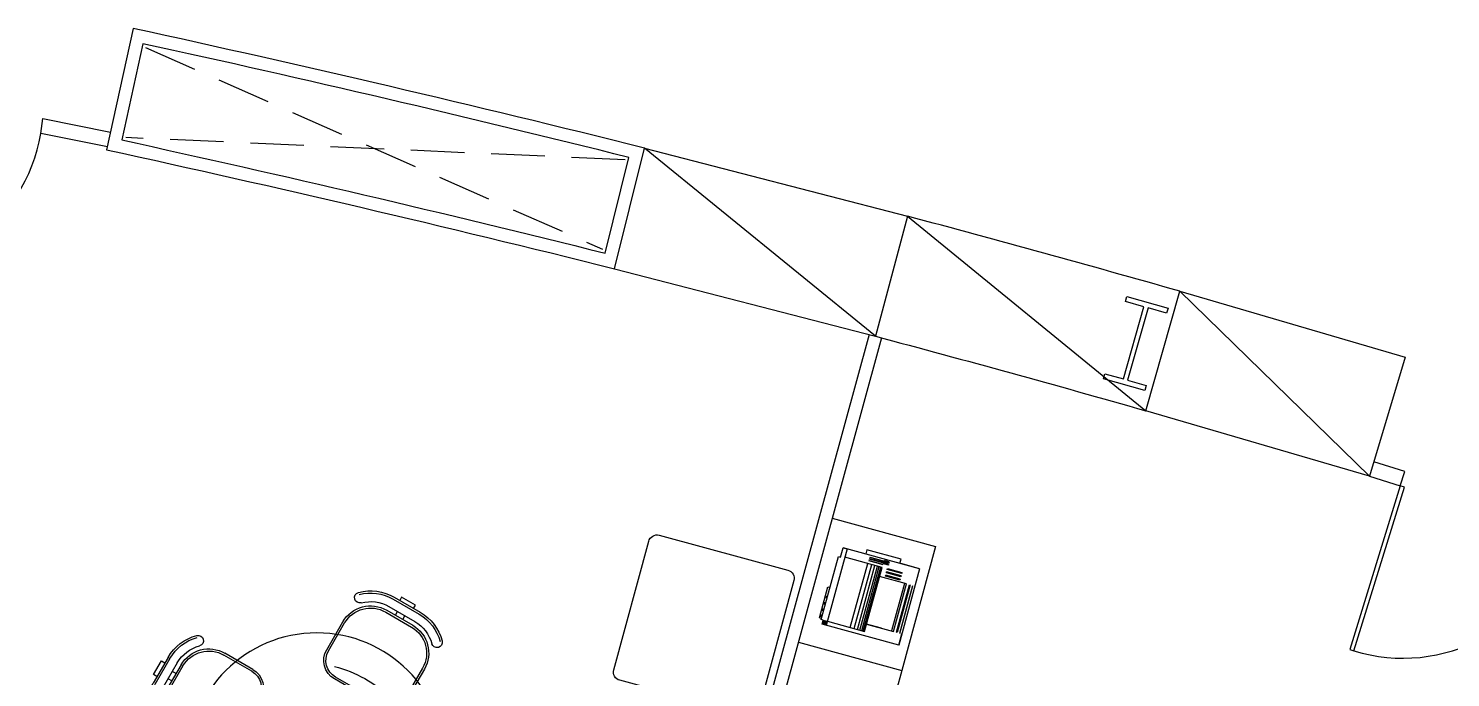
# Model space of a CAD drawing. Header units: millimetres. Extents: x 0 to 86.4, y -30.6 to 19.1.
# Drawn here: x 31.69 to 38.32, y 2.42 to 5.45 of the extents above; entities that cross this region are included whole.
import ezdxf

# ---------------------------------------------------------------- set-up
doc = ezdxf.new("R2010")
doc.units = ezdxf.units.MM
doc.linetypes.add('HIDDEN', pattern=[0.375, 0.25, -0.125])
for name, color, linetype in [('AR-ARMÁRIOS', 2, 'Continuous'), ('AR-DIV', 2, 'Continuous'), ('AR-EST', 4, 'Continuous'), ('AR-MOB', 2, 'Continuous'), ('AR-PISO', 1, 'Continuous'), ('AR-PORTA', 2, 'Continuous'), ('AR-PRJ', 1, 'HIDDEN')]:
    doc.layers.add(name, color=color, linetype=linetype)

# ---------------------------------------------------------------- blocks, each defined once
blk = doc.blocks.new('impressora')
at = {"color": 1}
for p, q in [((0.39, 0.37), (0.02, 0.37)), ((0.02, 0.325), (0.02, 0.37)), ((0.02, 0.37), (0.04, 0.37)), ((0.04, 0.37), (0.04, 0)), ((0.295, 0.39), (0.13, 0.39)), ((0.13, 0.39), (0.13, 0.37)), ((0.222, 0.359), (0.152, 0.359)), ((0.152, 0.355), (0.222, 0.355)), ((0.222, 0.351), (0.152, 0.351)), ((0.222, 0.343), (0.152, 0.343)), ((0.2456, 0.363), (0.222, 0.363)), ((0.222, 0.359), (0.222, 0.355)), ((0.2456, 0.359), (0.222, 0.359)), ((0.2456, 0.355), (0.222, 0.355)), ((0.222, 0.351), (0.222, 0.347)), ((0.2456, 0.351), (0.222, 0.351)), ((0.2456, 0.347), (0.222, 0.347)), ((0.2456, 0.359), (0.2456, 0.363)), ((0.2456, 0.359), (0.2456, 0.355)), ((0.2456, 0.351), (0.2456, 0.347)), ((0.295, 0.37), (0.295, 0.39)), ((0.39, 0.37), (0.295, 0.37)), ((0.39, 0.37), (0.39, 0)), ((0.01, 0.02), (0.01, 0.325)), ((0.01, 0.325), (0.02, 0.325)), ((0.22, 0.33), (0.04, 0.33)), ((0.15, 0.02), (0.15, 0.33)), ((0.17, 0.02), (0.17, 0.33)), ((0.185, 0.02), (0.185, 0.33)), ((0.197, 0.02), (0.197, 0.33)), ((0.206, 0.02), (0.206, 0.33)), ((0.213, 0.02), (0.213, 0.33)), ((0.218, 0.02), (0.218, 0.33)), ((0.22, 0.02), (0.22, 0.33)), ((0.22, 0.33), (0.22, 0.33)), ((0.35, 0.285), (0.22, 0.285)), ((0.2456, 0.3271), (0.2456, 0.3311)), ((0.2456, 0.3311), (0.3156, 0.3311)), ((0.3156, 0.3271), (0.2456, 0.3271)), ((0.2456, 0.3106), (0.2456, 0.3146)), ((0.3156, 0.3146), (0.2456, 0.3146)), ((0.3156, 0.3106), (0.2456, 0.3106)), ((0.2456, 0.2946), (0.2456, 0.2986)), ((0.3156, 0.2986), (0.2456, 0.2986)), ((0.3156, 0.2946), (0.2456, 0.2946)), ((0.3156, 0.3311), (0.3156, 0.3271)), ((0.3156, 0.3146), (0.3156, 0.3106)), ((0.3156, 0.2986), (0.3156, 0.2946)), ((0.35, 0.285), (0.33, 0.285)), ((0.34, 0.285), (0.34, 0.055)), ((0.35, 0.055), (0.35, 0.285)), ((0.364, 0.0552), (0.364, 0.2852)), ((0.368, 0.2852), (0.368, 0.0552)), ((0.3804, 0.0552), (0.3804, 0.2852)), ((0, 0.025), (0, 0.175)), ((0, 0.175), (0.01, 0.175)), ((0.0026, 0.1315), (0.0058, 0.1315)), ((0.0026, 0.1009), (0.0058, 0.101)), ((0.0026, 0.0696), (0.0058, 0.0696)), ((0.01, 0.025), (0, 0.025)), ((0.0026, 0.0407), (0.0058, 0.0407)), ((0.01, 0.02), (0.01, 0.025)), ((0.02, 0.02), (0.01, 0.02)), ((0.02, 0), (0.02, 0.02)), ((0.02, 0.02), (0.02, 0.02)), ((0.02, 0.02), (0.04, 0.02)), ((0.04, 0.02), (0.22, 0.02)), ((0.04, 0), (0.04, 0.02)), ((0.2911, 0.055), (0.22, 0.055)), ((0.22, 0.055), (0.35, 0.055)), ((0.368, 0.0552), (0.364, 0.0552)), ((0.3844, 0.0552), (0.3804, 0.0552)), ((0.39, 0), (0.39, 0.055)), ((0.39, 0), (0.02, 0)), ((0.39, 0), (0.39, 0))]:
    blk.add_line(p, q, dxfattribs=at)
for points in [[(0.152, 0.359), (0.222, 0.359), (0.152, 0.363), (0.222, 0.363)], [(0.152, 0.351), (0.222, 0.351), (0.152, 0.355), (0.222, 0.355)], [(0.152, 0.343), (0.222, 0.343), (0.152, 0.347), (0.222, 0.347)], [(0.364, 0.2852), (0.364, 0.0552), (0.368, 0.2852), (0.368, 0.0552)], [(0.3804, 0.2852), (0.3804, 0.0552), (0.3844, 0.2852), (0.3844, 0.0552)], [(0.0058, 0.1219), (0.0026, 0.1219), (0.0058, 0.1315), (0.0026, 0.1315)], [(0.0058, 0.0913), (0.0026, 0.0913), (0.0058, 0.101), (0.0026, 0.1009)], [(0.0058, 0.06), (0.0026, 0.06), (0.0058, 0.0696), (0.0026, 0.0696)], [(0.0058, 0.0311), (0.0026, 0.0311), (0.0058, 0.0407), (0.0026, 0.0407)], [(0.04, 0), (0.02, 0), (0.04, 0.02), (0.02, 0.02)]]:
    blk.add_solid(points, dxfattribs=at)
blk = doc.blocks.new('ANEXO III_2 PAV-R03$0$A$C28BB1703')
at = {"color": 2}
for p, q in [((0.9342, 1.7064), (0.7942, 1.7064)), ((0.9342, 1.6564), (0.7942, 1.6564)), ((0.9342, 1.6364), (0.7942, 1.6364)), ((0.6442, 1.4864), (0.6442, 1.3364)), ((1.0842, 1.3364), (1.0842, 1.4864)), ((0.7442, 1.2364), (0.9842, 1.2364)), ((0.2382, 1.0804), (0.3882, 1.0804)), ((1.4864, 1.0804), (1.3364, 1.0804)), ((0.0182, 0.7904), (0.0182, 0.9304)), ((0.0682, 0.7904), (0.0682, 0.9304)), ((0.0882, 0.7904), (0.0882, 0.9304)), ((0.4882, 0.9804), (0.4882, 0.7404)), ((1.2364, 0.9804), (1.2364, 0.7404)), ((1.6364, 0.7904), (1.6364, 0.9304)), ((1.6564, 0.7904), (1.6564, 0.9304)), ((1.7064, 0.7904), (1.7064, 0.9304)), ((0.3882, 0.6404), (0.2382, 0.6404)), ((1.3364, 0.6404), (1.4864, 0.6404)), ((0.7442, 0.4882), (0.9842, 0.4882)), ((0.6442, 0.2382), (0.6442, 0.3882)), ((1.0842, 0.3882), (1.0842, 0.2382)), ((0.9342, 0.0882), (0.7942, 0.0882)), ((0.9342, 0.0682), (0.7942, 0.0682)), ((0.9342, 0.0182), (0.7942, 0.0182))]:
    blk.add_line(p, q, dxfattribs=at)
at = {"color": 1}
for p, q in [((0.9342, 1.6964), (0.7942, 1.6964)), ((0.9342, 1.6264), (0.7942, 1.6264)), ((0.8475, 1.6364), (0.8475, 1.6564)), ((0.8875, 1.6364), (0.8875, 1.6564)), ((0.6542, 1.4864), (0.6542, 1.3364)), ((1.0742, 1.3364), (1.0742, 1.4864)), ((0.7442, 1.2464), (0.9842, 1.2464)), ((0.2382, 1.0704), (0.3882, 1.0704)), ((1.4864, 1.0704), (1.3364, 1.0704)), ((0.0282, 0.7904), (0.0282, 0.9304)), ((0.0982, 0.7904), (0.0982, 0.9304)), ((0.4782, 0.9804), (0.4782, 0.7404)), ((1.2464, 0.9804), (1.2464, 0.7404)), ((1.6264, 0.7904), (1.6264, 0.9304)), ((1.6964, 0.7904), (1.6964, 0.9304)), ((0.0882, 0.8771), (0.0682, 0.8771)), ((1.6364, 0.8771), (1.6564, 0.8771)), ((0.0882, 0.8371), (0.0682, 0.8371)), ((1.6364, 0.8371), (1.6564, 0.8371)), ((0.3882, 0.6504), (0.2382, 0.6504)), ((1.3364, 0.6504), (1.4864, 0.6504)), ((0.7442, 0.4782), (0.9842, 0.4782)), ((0.6542, 0.2382), (0.6542, 0.3882)), ((1.0742, 0.3882), (1.0742, 0.2382)), ((0.9342, 0.0982), (0.7942, 0.0982)), ((0.8475, 0.0882), (0.8475, 0.0682)), ((0.8875, 0.0882), (0.8875, 0.0682)), ((0.9342, 0.0282), (0.7942, 0.0282))]:
    blk.add_line(p, q, dxfattribs=at)
at = {"color": 2}
for points in [[(0.8304, 1.7064), (0.8304, 1.7246), (0.905, 1.7246), (0.905, 1.7064)], [(0.0182, 0.8942), (0, 0.8942), (0, 0.8196), (0.0182, 0.8196)], [(1.7064, 0.8942), (1.7246, 0.8942), (1.7246, 0.8196), (1.7064, 0.8196)], [(0.8304, 0.0182), (0.8304, 0), (0.905, 0), (0.905, 0.0182)]]:
    blk.add_lwpolyline(points, dxfattribs=at)
at = {"color": 2, "linetype": 'ByBlock'}
blk.add_circle((0.8623, 0.8623), 0.6, dxfattribs=at)
at = {"color": 2}
for centre, radius, start, end in [((0.7942, 1.4864), 0.22, 90, 135), ((0.9342, 1.4864), 0.22, 45, 90), ((0.6563, 1.6243), 0.025, 135, 315), ((0.7942, 1.4864), 0.15, 90, 180), ((0.7942, 1.4864), 0.17, 90, 135), ((0.9342, 1.4864), 0.17, 45, 90), ((0.9342, 1.4864), 0.15, 360, 90), ((1.072, 1.6243), 0.025, 225, 45), ((0.7442, 1.3364), 0.1, 180, 270), ((0.9842, 1.3364), 0.1, 270, 360), ((0.2382, 0.9304), 0.22, 135, 180), ((0.1003, 1.0683), 0.025, 315, 135), ((0.2382, 0.9304), 0.15, 90, 180), ((0.3882, 0.9804), 0.1, 0, 90), ((1.3364, 0.9804), 0.1, 90, 180), ((1.4864, 0.9304), 0.15, 360, 90), ((1.6243, 1.0683), 0.025, 45, 225), ((1.4864, 0.9304), 0.22, 360, 45), ((0.2382, 0.9304), 0.17, 135, 180), ((1.4864, 0.9304), 0.17, 360, 45), ((0.2382, 0.7904), 0.22, 180, 225), ((0.2382, 0.7904), 0.17, 180, 225), ((0.2382, 0.7904), 0.15, 180, 270), ((0.3882, 0.7404), 0.1, 270, 0), ((1.3364, 0.7404), 0.1, 180, 270), ((1.4864, 0.7904), 0.15, 270, 360), ((1.4864, 0.7904), 0.17, 315, 360), ((1.4864, 0.7904), 0.22, 315, 360), ((0.1003, 0.6526), 0.025, 225, 45), ((1.6243, 0.6526), 0.025, 135, 315), ((0.7442, 0.3882), 0.1, 90, 180), ((0.9842, 0.3882), 0.1, 0, 90), ((0.7942, 0.2382), 0.15, 180, 270), ((0.9342, 0.2382), 0.15, 270, 0), ((0.6563, 0.1003), 0.025, 45, 225), ((0.7942, 0.2382), 0.22, 225, 270), ((0.7942, 0.2382), 0.17, 225, 270), ((0.9342, 0.2382), 0.17, 270, 315), ((0.9342, 0.2382), 0.22, 270, 315), ((1.072, 0.1003), 0.025, 315, 135)]:
    blk.add_arc(centre, radius, start, end, dxfattribs=at)
at = {"color": 1}
for centre, radius, start, end in [((0.7942, 1.4864), 0.21, 90, 135), ((0.9342, 1.4864), 0.21, 45, 90), ((0.7942, 1.4864), 0.14, 90, 180), ((0.9342, 1.4864), 0.14, 360, 90), ((0.7442, 1.3364), 0.09, 180, 270), ((0.9842, 1.3364), 0.09, 270, 360), ((0.8572, 0.7556), 0.5534, 73.69112, 105.24909), ((0.2382, 0.9304), 0.21, 135, 180), ((0.2382, 0.9304), 0.14, 90, 180), ((0.3882, 0.9804), 0.09, 0, 90), ((1.3364, 0.9804), 0.09, 90, 180), ((1.4864, 0.9304), 0.14, 360, 90), ((1.4864, 0.9304), 0.21, 360, 45), ((0.969, 0.8674), 0.5534, 164.75091, 196.30888), ((0.7556, 0.8674), 0.5534, 343.69112, 15.24909), ((0.2382, 0.7904), 0.21, 180, 225), ((0.2382, 0.7904), 0.14, 180, 270), ((0.3882, 0.7404), 0.09, 270, 0), ((1.3364, 0.7404), 0.09, 180, 270), ((1.4864, 0.7904), 0.14, 270, 360), ((1.4864, 0.7904), 0.21, 315, 360), ((0.7442, 0.3882), 0.09, 90, 180), ((0.9842, 0.3882), 0.09, 0, 90), ((0.8572, 0.969), 0.5534, 254.75091, 286.30888), ((0.7942, 0.2382), 0.14, 180, 270), ((0.9342, 0.2382), 0.14, 270, 0), ((0.7942, 0.2382), 0.21, 225, 270), ((0.9342, 0.2382), 0.21, 270, 315)]:
    blk.add_arc(centre, radius, start, end, dxfattribs=at)

msp = doc.modelspace()

# ---------------------------------------------------------------- linework, layer by layer
at = {"layer": 'AR-ARMÁRIOS'}
msp.add_lwpolyline([(34.563, 4.8936, 0.007659), (32.177, 5.4524), (32.0532, 4.8858, -0.00766), (34.4221, 4.3309)], format="xyb", close=True, dxfattribs=at)
at = {"layer": 'AR-ARMÁRIOS', "color": 1}
msp.add_lwpolyline([(34.4902, 4.8499, 0.007284), (32.2228, 5.381), (32.1246, 4.9316, -0.007282), (34.3784, 4.4037)], format="xyb", close=True, dxfattribs=at)
at = {"layer": 'AR-ARMÁRIOS'}
for points in [[(34.563, 4.8936), (35.7894, 4.5761)], [(34.4221, 4.3309), (35.6399, 4.0157)], [(37.0598, 4.2258), (38.1114, 3.9176), (37.9448, 3.362), (36.9017, 3.6678), (37.0598, 4.2258)]]:
    msp.add_lwpolyline(points, dxfattribs=at)
at = {"layer": 'AR-ARMÁRIOS', "color": 1}
for points in [[(35.6399, 4.0157), (34.563, 4.8936)], [(35.7894, 4.5761), (36.9017, 3.6678)], [(37.0598, 4.2258), (37.9448, 3.362)]]:
    msp.add_lwpolyline(points, dxfattribs=at)
at = {"layer": 'AR-ARMÁRIOS'}
msp.add_lwpolyline([(37.0598, 4.2258, 0.004149), (35.7894, 4.5761), (35.6399, 4.0157, -0.004151), (36.9017, 3.6678)], format="xyb", dxfattribs=at)
at = {"layer": 'AR-DIV'}
for p, q in [((35.6112, 4.0244), (33.8305, -2.4946)), ((35.6689, 4.0087), (33.8871, -2.5145))]:
    msp.add_line(p, q, dxfattribs=at)
for points in [[(32.0569, 4.9003), (31.7469, 4.9621), (31.7557, 5.0316), (32.0712, 4.9688)], [(37.9448, 3.362), (38.0887, 3.3176), (38.1094, 3.3845), (37.9654, 3.4289)]]:
    msp.add_lwpolyline(points, dxfattribs=at)
at = {"layer": 'AR-EST'}
msp.add_lwpolyline([(36.8129, 4.2016), (37.0053, 4.1471), (36.9985, 4.1231), (36.9119, 4.1476), (36.8165, 3.8109), (36.9031, 3.7863), (36.8963, 3.7623), (36.7038, 3.8168), (36.7106, 3.8408), (36.7972, 3.8163), (36.8926, 4.1531), (36.806, 4.1776), (36.8129, 4.2016)], dxfattribs=at)
at = {"layer": 'AR-MOB'}
for points in [[(35.4387, 3.1658), (35.921, 3.034), (35.7629, 2.4552)], [(35.2806, 2.587), (35.7629, 2.4552), (35.6048, 1.8764), (35.1225, 2.0082)]]:
    msp.add_lwpolyline(points, dxfattribs=at)
msp.add_lwpolyline([(35.0475, 2.2463), (34.4475, 2.4094, -0.414214), (34.4193, 2.4586), (34.5823, 3.0586, -0.414214), (34.6315, 3.0868), (35.2316, 2.9238, -0.414214), (35.2598, 2.8746), (35.0968, 2.2745, -0.414214)], format="xyb", close=True, dxfattribs=at)
at = {"layer": 'AR-PISO'}
for centre, radius, start, end in [((30.9782, 5.0954), 0.7801, 258.74122, 350.15821), ((38.102, 3.2932), 0.7806, 252.87118, 344.61235)]:
    msp.add_arc(centre, radius, start, end, dxfattribs=at)
at = {"layer": 'AR-PORTA'}
msp.add_lwpolyline([(38.0887, 3.3176), (37.853, 2.5532), (37.8721, 2.5473), (38.1078, 3.3118)], close=True, dxfattribs=at)
at = {"layer": 'AR-PRJ', "color": 1}
for p, q in [((32.2343, 5.3631), (34.3675, 4.4219)), ((34.472, 4.839), (32.1425, 4.943))]:
    msp.add_line(p, q, dxfattribs=at)

# ---------------------------------------------------------------- block references
at = {"layer": 'AR-MOB', "xscale": -0.9999999999999999, "rotation": 239.8899187485192}
msp.add_blockref('ANEXO III_2 PAV-R03$0$A$C28BB1703', (31.8555, 1.7175), dxfattribs=at)
at = {"layer": 'AR-MOB', "rotation": 344.7242862701378}
msp.add_blockref('impressora', (35.3723, 2.6764), dxfattribs=at)

doc.saveas('drawing.dxf')
